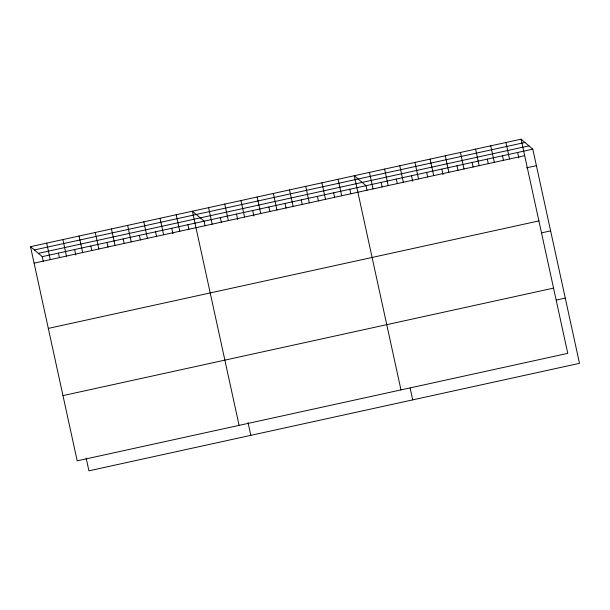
<?xml version="1.0" encoding="UTF-8"?>
<svg xmlns="http://www.w3.org/2000/svg" width="610" height="610" viewBox="0 0 610 610"><rect width="100%" height="100%" fill="white"/><g stroke="black" fill="none" stroke-linecap="round" stroke-linejoin="round"><path stroke-width="0.91" d="M521.077 139.179L567.773 353.358L77.195 460.84L30.5 246.669L521.077 139.179L532.804 149.16L579.5 363.331L88.923 470.821L86.162 458.133M34.373 249.963L524.943 142.473M38.361 253.356L528.931 145.866M30.5 246.669L42.227 256.642L532.804 149.16M34.099 263.169L524.669 155.68M526.59 167.803L536.396 165.653M48.32 328.401L538.897 220.912M541.703 232.837L550.624 230.885M62.975 395.608L553.552 288.118M556.358 300.051L565.279 298.099M517.638 152.477L518.836 157.975M505.911 142.504L509.51 158.996M502.48 155.802L503.479 160.384M490.745 145.828L494.344 162.321M487.314 159.126L488.313 163.709M475.587 149.145L479.178 165.645M472.148 162.443L473.146 167.026M460.42 152.47L464.019 168.97M456.989 165.767L457.988 170.35M445.262 155.794L448.853 172.287M441.823 169.092L443.02 174.59M430.096 159.118L433.695 175.611M426.657 172.416L427.656 176.999M414.93 162.435L418.529 178.936M411.498 175.733L412.695 181.231M399.771 165.76L403.362 182.253M396.332 179.058L397.331 183.641M384.605 169.084L388.204 185.577M381.174 182.382L382.173 186.965M369.439 172.409L373.038 188.902M367.006 190.282L366.008 185.707L354.28 175.726L400.976 389.897M410.133 388.097L412.703 399.878M349.82 189.252L350.819 193.835M338.092 179.271L341.684 195.772M333.632 192.798L334.631 197.381M321.905 182.825L325.496 199.317M317.444 196.344L318.443 200.926M305.709 186.37L309.308 202.863M301.248 199.889L302.247 204.472M289.521 189.916L293.12 206.409M285.061 203.443L286.06 208.018M273.333 193.462L276.932 209.962M268.873 206.988L269.872 211.571M257.145 197.007L260.744 213.508M252.685 210.534L253.882 216.031M240.958 200.56L244.557 217.053M236.497 214.079L237.694 219.577M224.77 204.106L228.361 220.599M220.309 217.625L221.308 222.208M208.582 207.652L212.173 224.144M205.12 225.753L204.121 221.171L192.386 211.197L239.089 425.368M248.049 422.661L250.817 435.349M187.926 224.724L188.925 229.307M176.198 214.743L179.797 231.243M171.738 228.27L172.943 233.767M160.011 218.296L163.61 234.789M155.55 231.815L156.549 236.398M143.823 221.842L147.422 238.335M139.362 235.361L140.361 239.944M127.635 225.387L131.234 241.88M123.174 238.906L124.173 243.489M111.447 228.933L115.038 245.433M106.986 242.46L107.985 247.042M95.259 232.479L98.85 248.979M90.798 246.005L91.797 250.588M79.064 236.032L82.663 252.525M74.603 249.551L75.808 255.049M62.876 239.577L66.475 256.07M58.415 253.097L59.414 257.679M46.688 243.123L50.287 259.616M42.227 256.642L43.226 261.225"/></g></svg>
